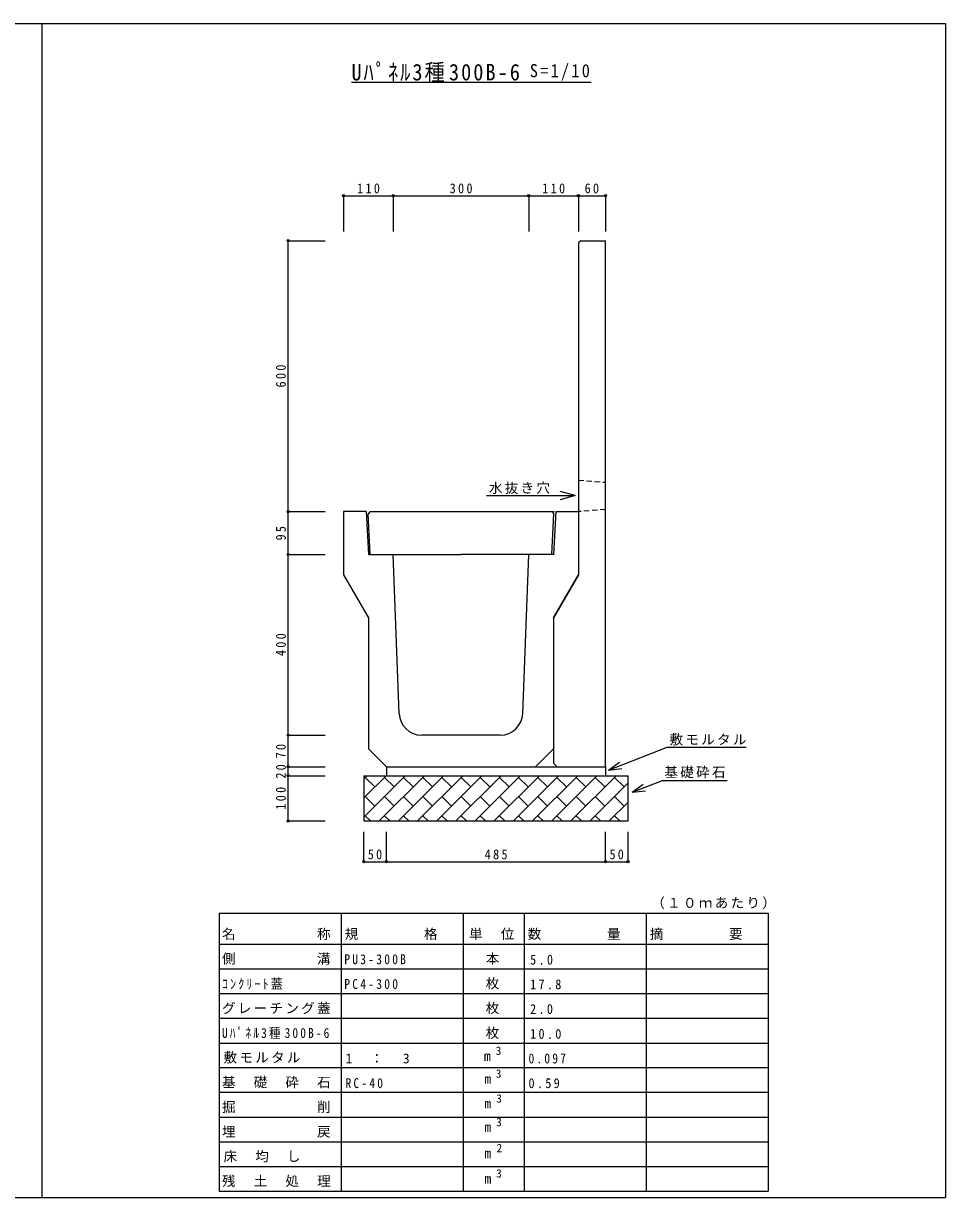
# Model space of a CAD drawing. Units: millimetres at full size, sheet at 1:10. Extents: x -3970 to 4030, y -1264 to 1336.
# Drawn here: x 1989 to 4030, y -1264 to 1336 of the extents above; entities that cross this region are included whole.
import ezdxf
from ezdxf.enums import TextEntityAlignment as Align

# ---------------------------------------------------------------- set-up
doc = ezdxf.new("R2010")
doc.units = ezdxf.units.MM
doc.header["$LTSCALE"] = 10
doc.header["$PDMODE"] = 32
doc.header["$PDSIZE"] = 5
doc.linetypes.add('DASHED1', pattern=[1.8, 1.2, -0.6])
doc.layers.add('0-0_通り芯', color=3, linetype='Continuous')
doc.layers.add('0-3_建具', color=7, linetype='Continuous')
doc.styles.add('ＭＳ ゴシック', font='')
doc.styles.get('ＭＳ ゴシック').set_extended_font_data('MS Gothic')

msp = doc.modelspace()

# ---------------------------------------------------------------- linework, layer by layer
at = {"layer": '0-0_通り芯', "color": 2}
for p, q in [((2030.1, 1336.5), (2030.1, -1263.5)), ((30.1, -1263.5), (4030.1, -1263.5))]:
    msp.add_line(p, q, dxfattribs=at)
at = {"layer": '0-0_通り芯'}
for p, q in [((3222.6, 855.46), (3277.6, 855.46)), ((3277.6, -309.54), (3277.6, 855.46)), ((2747.6, 255.46), (2697.6, 255.46)), ((2747.6, 255.46), (2752.6, 160.46)), ((2756.6, 255.46), (2751.86, 250.46)), ((2756.6, 160.46), (2751.86, 250.46)), ((2756.6, 255.46), (3163.6, 255.46)), ((3158.6, 255.46), (3163.34, 250.46)), ((3158.6, 160.46), (3163.34, 250.46)), ((3167.6, 255.46), (3162.6, 160.46)), ((3167.6, 255.46), (3217.6, 255.46)), ((2752.6, 160.46), (2957.6, 160.46)), ((2820.68, -191.54), (2807.6, 160.46)), ((3162.6, 160.46), (2957.6, 160.46)), ((3094.52, -191.54), (3107.6, 160.46)), ((3217.6, 115.46), (3162.6, 20.2)), ((3162.6, 20.46), (3217.6, 115.46)), ((2752.6, 20.2), (2752.6, -269.54)), ((3162.6, 20.46), (3162.6, -301.54)), ((3044.56, -239.54), (2870.64, -239.54)), ((2792.6, -309.54), (2752.6, -269.54)), ((3122.6, -309.54), (3162.6, -269.54)), ((2792.6, -309.54), (3132.6, -309.54)), ((2792.6, -309.54), (2792.6, -329.54)), ((3132.6, -309.54), (3277.6, -309.54)), ((3162.6, -301.54), (3170.6, -309.54)), ((3277.6, -309.54), (3277.6, -329.54)), ((2742.6, -329.54), (2742.6, -429.54)), ((2742.6, -421.08), (2834.14, -329.54)), ((2742.6, -378.66), (2791.71, -329.54)), ((2742.6, -336.23), (2749.29, -329.54)), ((2742.6, -329.54), (3327.6, -329.54)), ((2767.04, -354.22), (2745.83, -333)), ((2776.57, -429.54), (2876.57, -329.54)), ((2809.47, -354.22), (2788.25, -333)), ((2818.99, -429.54), (2918.99, -329.54)), ((2851.89, -354.22), (2830.68, -333)), ((2861.42, -429.54), (2961.42, -329.54)), ((2894.32, -354.22), (2873.11, -333)), ((2903.85, -429.54), (3003.85, -329.54)), ((2936.75, -354.22), (2915.53, -333)), ((2946.27, -429.54), (3046.27, -329.54)), ((2979.17, -354.22), (2957.96, -333)), ((2988.7, -429.54), (3088.7, -329.54)), ((3021.6, -354.22), (3000.38, -333)), ((3031.13, -429.54), (3131.13, -329.54)), ((3064.02, -354.22), (3042.81, -333)), ((3073.55, -429.54), (3173.55, -329.54)), ((3106.45, -354.22), (3085.24, -333)), ((3115.98, -429.54), (3215.98, -329.54)), ((3148.88, -354.22), (3127.66, -333)), ((3158.4, -429.54), (3258.4, -329.54)), ((3191.3, -354.22), (3170.09, -333)), ((3200.83, -429.54), (3300.83, -329.54)), ((3233.73, -354.22), (3212.52, -333)), ((3276.16, -354.22), (3254.94, -333)), ((3318.58, -354.22), (3297.37, -333)), ((3243.26, -429.54), (3327.6, -345.2)), ((2767.04, -396.64), (2745.83, -375.43)), ((2809.47, -396.64), (2788.25, -375.43)), ((2851.89, -396.64), (2830.68, -375.43)), ((2894.32, -396.64), (2873.11, -375.43)), ((2936.75, -396.64), (2915.53, -375.43)), ((2979.17, -396.64), (2957.96, -375.43)), ((3021.6, -396.64), (3000.38, -375.43)), ((3064.02, -396.64), (3042.81, -375.43)), ((3106.45, -396.64), (3085.24, -375.43)), ((3148.88, -396.64), (3127.66, -375.43)), ((3191.3, -396.64), (3170.09, -375.43)), ((3233.73, -396.64), (3212.52, -375.43)), ((3276.16, -396.64), (3254.94, -375.43)), ((3285.68, -429.54), (3327.6, -387.63)), ((3318.58, -396.64), (3297.37, -375.43)), ((2757.51, -429.54), (2745.83, -417.86)), ((2799.94, -429.54), (2788.25, -417.86)), ((2842.37, -429.54), (2830.68, -417.86)), ((2884.79, -429.54), (2873.11, -417.86)), ((2927.22, -429.54), (2915.53, -417.86)), ((2969.64, -429.54), (2957.96, -417.86)), ((3012.07, -429.54), (3000.38, -417.86)), ((3054.5, -429.54), (3042.81, -417.86)), ((3096.92, -429.54), (3085.24, -417.86)), ((3139.35, -429.54), (3127.66, -417.86)), ((3181.78, -429.54), (3170.09, -417.86)), ((3224.2, -429.54), (3212.52, -417.86)), ((3266.63, -429.54), (3254.94, -417.86)), ((3309.06, -429.54), (3297.37, -417.86))]:
    msp.add_line(p, q, dxfattribs=at)
at = {"layer": '0-0_通り芯', "linetype": 'DASHED1'}
for p, q in [((3217.6, 325.46), (3277.6, 320.46)), ((3277.6, 260.46), (3217.6, 255.46))]:
    msp.add_line(p, q, dxfattribs=at)
at = {"layer": '0-0_通り芯', "color": 2}
msp.add_lwpolyline([(-3969.9, 1336.5), (4030.1, 1336.5), (4030.1, -1263.5)], dxfattribs=at)
at = {"layer": '0-0_通り芯'}
for points in [[(3222.6, 855.46), (3217.6, 850.46), (3217.6, 115.46)], [(2697.6, 255.46), (2697.6, 115.46), (2752.6, 20.2)], [(2742.6, -429.54), (3327.6, -429.54), (3327.6, -329.54)]]:
    msp.add_lwpolyline(points, dxfattribs=at)
for centre, start, end in [((2870.64, -189.54), 182.2906, 270), ((3044.56, -189.54), 270, 357.70938)]:
    msp.add_arc(centre, 50, start, end, dxfattribs=at)
at = {"layer": '0-3_建具'}
for p, q in [((2715.1, 1206.5), (3245.77, 1206.5)), ((2697.6, 955.12), (2807.6, 955.12)), ((2697.6, 955.12), (2697.6, 876.12)), ((2807.6, 955.12), (2807.6, 876.12)), ((2807.6, 955.12), (3107.6, 955.12)), ((3107.6, 955.12), (3107.6, 876.12)), ((3107.6, 955.12), (3217.6, 955.12)), ((3217.6, 955.12), (3217.6, 876.12)), ((3217.6, 955.12), (3277.6, 955.12)), ((3277.6, 955.12), (3277.6, 876.12)), ((2575.18, 255.46), (2575.18, 855.46)), ((2575.18, 855.46), (2657.38, 855.46)), ((3210.47, 290.95), (3177.55, 281.77)), ((2575.18, 160.46), (2575.18, 255.46)), ((2575.18, 255.46), (2657.38, 255.46)), ((2575.18, -239.54), (2575.18, 160.46)), ((2575.18, 160.46), (2657.38, 160.46)), ((2575.18, -309.54), (2575.18, -239.54)), ((2575.18, -239.54), (2657.38, -239.54)), ((3284.08, -317.08), (3413.99, -266.17)), ((3413.99, -266.17), (3589.17, -266.17)), ((2575.18, -329.54), (2575.18, -309.54)), ((2575.18, -309.54), (2657.38, -309.54)), ((3284.08, -317.08), (3308.23, -299.28)), ((2575.18, -429.54), (2575.18, -329.54)), ((2575.18, -329.54), (2657.38, -329.54)), ((3284.08, -317.08), (3313.9, -313.74)), ((3336.42, -366.12), (3403.72, -339.82)), ((3336.42, -366.12), (3360.58, -348.34)), ((3336.42, -366.12), (3366.23, -362.81)), ((3403.72, -339.82), (3546.76, -339.82)), ((2575.18, -429.54), (2657.38, -429.54)), ((2742.6, -519.82), (2742.6, -453.92)), ((2792.6, -519.82), (2792.6, -453.92)), ((3277.6, -519.82), (3277.6, -453.92)), ((3327.6, -519.82), (3327.6, -453.92)), ((2742.6, -519.82), (2792.6, -519.82)), ((2792.6, -519.82), (3277.6, -519.82)), ((3277.6, -519.82), (3327.6, -519.82)), ((2422.6, -633.78), (3637.6, -633.78)), ((2422.6, -633.78), (2422.6, -1249.38)), ((2692.6, -633.78), (2692.6, -1249.38)), ((2962.6, -633.78), (2962.6, -1249.38)), ((3097.6, -633.78), (3097.6, -1249.38)), ((3367.6, -633.78), (3367.6, -1249.38)), ((3637.6, -633.78), (3637.6, -1249.38)), ((2422.6, -702.18), (3637.6, -702.18)), ((2422.6, -756.9), (3637.6, -756.9)), ((2422.6, -811.62), (3637.6, -811.62)), ((2422.6, -866.34), (3637.6, -866.34)), ((2422.6, -921.34), (3637.6, -921.34)), ((2422.6, -975.78), (3637.6, -975.78)), ((2422.6, -1030.5), (3637.6, -1030.5)), ((2422.6, -1085.22), (3637.6, -1085.22)), ((2422.6, -1139.94), (3637.6, -1139.94)), ((2422.6, -1194.66), (3637.6, -1194.66)), ((2422.6, -1249.38), (3637.6, -1249.38)), ((2508.1, -1249.38), (3417.1, -1249.38))]:
    msp.add_line(p, q, dxfattribs=at)
msp.add_lwpolyline([(3014.16, 290.95), (3210.47, 290.95), (3177.55, 300.13)], dxfattribs=at)
for p in [(2697.6, 955.12), (2807.6, 955.12), (3107.6, 955.12), (3217.6, 955.12), (3277.6, 955.12), (2575.18, 855.46), (2575.18, 255.46), (2575.18, 160.46), (2575.18, -239.54), (2575.18, -309.54), (2575.18, -329.54), (2575.18, -429.54), (2742.6, -519.82), (2792.6, -519.82), (3277.6, -519.82), (3327.6, -519.82)]:
    msp.add_point(p, dxfattribs=at)

# ---------------------------------------------------------------- texts
at = {"layer": '0-3_建具', "color": 4, "style": 'ＭＳ ゴシック'}
for s, p in [('3', (3034.62, -953.16)), ('3', (3034.62, -1003.78)), ('3', (3035.79, -1058.84)), ('3', (3035.52, -1111.1)), ('2', (3036.42, -1168.62)), ('3', (3035.52, -1224.71))]:
    msp.add_text(s, height=18.33, dxfattribs=at).set_placement(p, align=Align.BOTTOM_LEFT)
at = {"layer": '0-3_建具', "style": 'ＭＳ ゴシック'}
for p in [(3008.52, -967.52), (3009.42, -1018.14), (3009.42, -1072.86), (3009.42, -1124.84), (3009.51, -1182.98), (3009.69, -1239.07)]:
    msp.add_text('m', height=21.99, dxfattribs=at).set_placement(p, align=Align.BOTTOM_LEFT)
at = {"layer": '0-3_建具', "color": 3, "insert": (2715.1, 1206.5), "char_height": 36.66, "attachment_point": 7, "style": 'ＭＳ ゴシック'}
msp.add_mtext('\\T1.2;\\W0.9;Uﾊﾟﾈﾙ3種300B-6', dxfattribs=at)
at = {"layer": '0-3_建具', "attachment_point": 7, "style": 'ＭＳ ゴシック'}
for s, insert, char_height in [('\\T1.28;\\W0.9;S=1/10', (3110.04, 1210.19), 29.33), ('\\T1.38;\\W0.9;110', (2727.6, 960.12), 21.99), ('\\T1.38;\\W0.9;300', (2932.6, 960.12), 21.99), ('\\T1.38;\\W0.9;110', (3137.6, 960.12), 21.99), ('\\T1.36;\\W0.9;60', (3231.35, 960.12), 21.99), ('\\T1.17;水抜き穴', (3019.38, 294.51), 21.99), ('\\T1.17;敷モルタル', (3419.21, -262.6), 21.99), ('\\T1.17;基礎砕石', (3407.9, -334.86), 21.99), ('\\T1.36;\\W0.9;50', (2751.35, -514.82), 21.99), ('\\T1.38;\\W0.9;485', (3010.1, -514.82), 21.99), ('\\T1.36;\\W0.9;50', (3286.35, -514.82), 21.99), ('\\T1.17;（１０ｍあたり）', (3378.85, -624.84), 21.99), ('\\T1.17;名\u3000\u3000\u3000\u3000\u3000称', (2428.6, -693.24), 21.99), ('\\T1.17;規\u3000\u3000\u3000\u3000格', (2700.35, -693.24), 21.99), ('\\T1.17;単\u3000位', (2975.6, -693.24), 21.99), ('\\T1.17;数\u3000\u3000\u3000\u3000量', (3105.35, -693.24), 21.99), ('\\T1.17;摘\u3000\u3000\u3000\u3000要', (3375.35, -693.24), 21.99), ('\\T1.17;側\u3000\u3000\u3000\u3000\u3000溝', (2428.6, -747.96), 21.99), ('\\T1.39;\\W0.85;PU3-300B', (2699.35, -747.17), 21.99), ('\\T1.17;\u3000本', (2977.35, -747.96), 21.99), ('\\T1.38;\\W0.9;5.0', (3110.6, -747.96), 21.99), ('\\T1.33;\\W0.9;ｺﾝｸﾘｰﾄ蓋', (2428.6, -802.68), 21.99), ('\\T1.39;\\W0.85;PC4-300', (2699.35, -801.89), 21.99), ('\\T1.17;\u3000枚', (2977.35, -802.68), 21.99), ('\\T1.38;\\W0.9;17.8', (3110.6, -802.68), 21.99), ('\\T1.17;グレーチング蓋', (2428.6, -857.4), 21.99), ('\\T1.17;\u3000枚', (2977.35, -857.4), 21.99), ('\\T1.38;\\W0.9;2.0', (3110.6, -857.4), 21.99), ('\\T1.36;\\W0.85;Uﾊﾟﾈﾙ3種300B-6', (2428.6, -912.4), 21.99), ('\\T1.17;\u3000枚', (2977.35, -912.4), 21.99), ('\\T1.38;\\W0.9;10.0', (3110.6, -912.4), 21.99), ('\\T1.17;敷モルタル', (2432.1, -966.84), 21.99), ('\\T1.21;1\u3000：\u30003', (2702.1, -966.84), 21.99), ('\\T1.38;\\W0.85;0.097', (3107.1, -966.84), 21.99), ('\\T1.17;基\u3000礎\u3000砕\u3000石', (2428.6, -1021.56), 21.99), ('\\T1.38;\\W0.85;RC-40', (2702.1, -1021.56), 21.99), ('\\T1.38;\\W0.9;0.59', (3107.1, -1021.56), 21.99), ('\\T1.17;掘\u3000\u3000\u3000\u3000\u3000削', (2428.6, -1076.28), 21.99), ('\\T1.17;埋\u3000\u3000\u3000\u3000\u3000戻', (2428.6, -1131), 21.99), ('\\T1.17;床\u3000均\u3000し', (2432.1, -1185.72), 21.99), ('\\T1.17;残\u3000土\u3000処\u3000理', (2428.6, -1240.44), 21.99)]:
    msp.add_mtext(s, dxfattribs=dict(at, insert=insert, char_height=char_height))
at = {"layer": '0-3_建具', "char_height": 21.99, "attachment_point": 7, "rotation": 90, "style": 'ＭＳ ゴシック'}
for s, insert in [('\\T1.38;\\W0.9;600', (2570.18, 530.46)), ('\\T1.36;\\W0.9;95', (2570.18, 191.71)), ('\\T1.38;\\W0.9;400', (2570.18, -64.54)), ('\\T1.36;\\W0.9;70', (2570.18, -290.79)), ('\\T1.36;\\W0.9;20', (2570.18, -335.79)), ('\\T1.38;\\W0.9;100', (2570.18, -404.54))]:
    msp.add_mtext(s, dxfattribs=dict(at, insert=insert))

doc.saveas('drawing.dxf')
